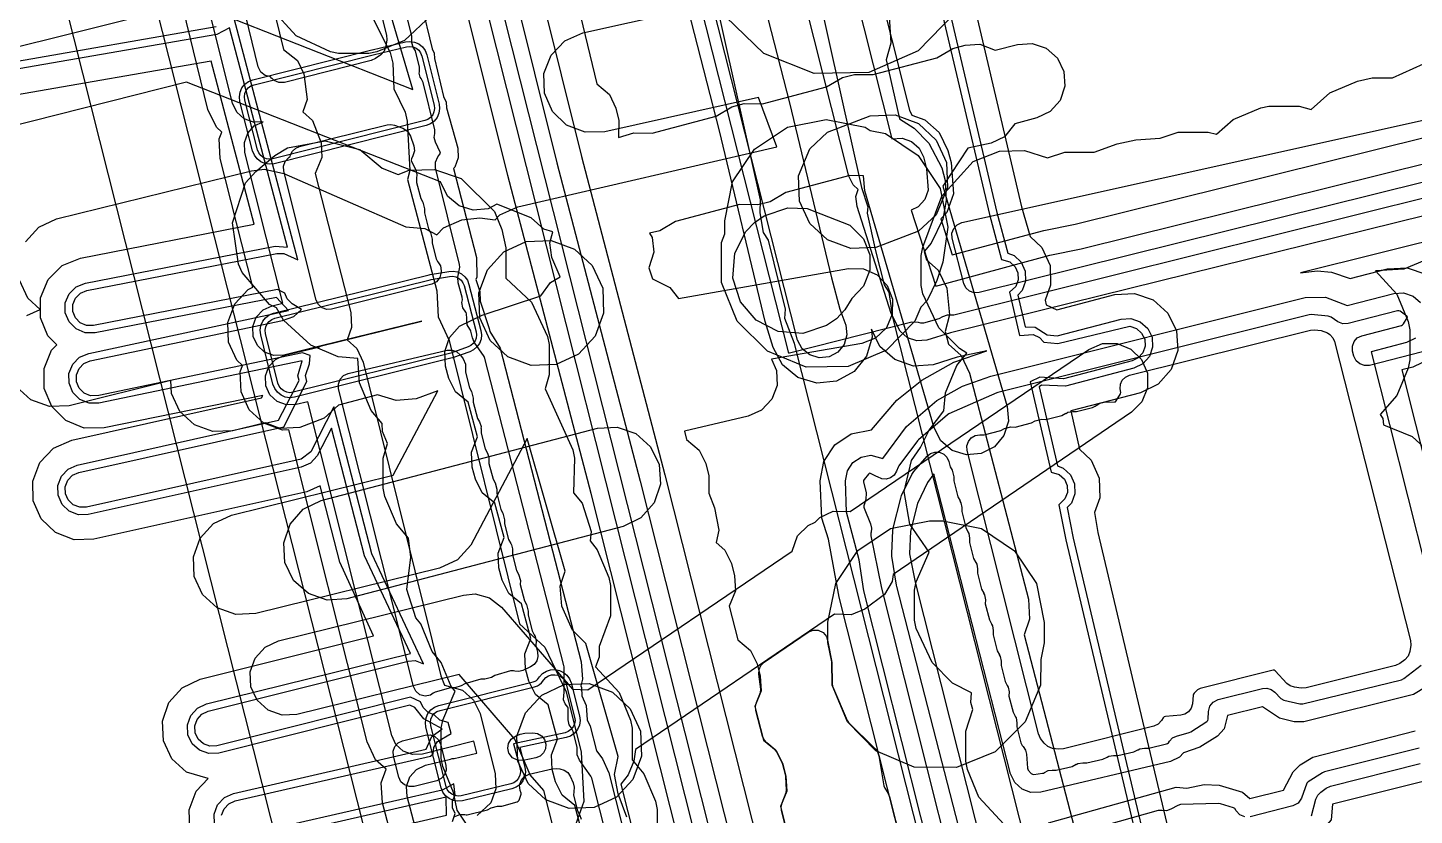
# Model space of a CAD drawing. Header units: metres. Extents: x 17722 to 17999, y 13535 to 15917.
# Drawn here: x 17850.6 to 17905.2, y 13964.3 to 13995.4 of the extents above; entities that cross this region are included whole.
import ezdxf

# ---------------------------------------------------------------- set-up
doc = ezdxf.new("R2010")
doc.units = ezdxf.units.M
for name, color, linetype in [('AI_GREENING_ALLOWED_ZONE', 4, 'Continuous'), ('AI_GREENING_EXCLUSIONS', 1, 'Continuous'), ('AI_GREENING_LAWN', 82, 'Continuous')]:
    doc.layers.add(name, color=color, linetype=linetype)

msp = doc.modelspace()

# ---------------------------------------------------------------- linework, layer by layer
at = {"layer": 'AI_GREENING_ALLOWED_ZONE'}
msp.add_lwpolyline([(17880.542, 13963.501), (17880.282, 13964.516), (17880.268, 13964.673), (17880.302, 13964.826), (17880.464, 13965.23), (17880.482, 13965.336), (17880.454, 13965.841), (17880.447, 13965.889), (17880.335, 13966.326), (17880.318, 13966.372), (17880.099, 13966.828), (17880.033, 13966.912), (17879.697, 13967.189), (17879.593, 13967.307), (17879.53, 13967.451), (17879.27, 13968.466), (17879.27, 13968.466), (17879.256, 13968.623), (17879.291, 13968.776), (17879.449, 13969.171), (17879.464, 13969.295), (17879.385, 13969.889), (17879.394, 13970.072), (17879.469, 13970.24), (17879.599, 13970.369), (17881.334, 13971.549), (17881.526, 13971.627), (17881.733, 13971.621), (17881.92, 13971.532), (17882.055, 13971.374), (17882.114, 13971.176), (17882.12, 13971.106), (17882.254, 13970.428), (17882.264, 13970.339), (17882.278, 13969.511), (17882.297, 13969.42), (17882.864, 13968.065), (17882.919, 13967.984), (17883.977, 13966.952), (17884.072, 13966.825), (17884.121, 13966.675), (17884.315, 13965.492), (17884.353, 13965.395), (17884.474, 13965.214), (17884.543, 13965.059), (17886.217, 13958.418)], dxfattribs=at)
at = {"layer": 'AI_GREENING_EXCLUSIONS'}
for points in [[(17863.548, 14025.813), (17872.399, 13990.291), (17875.68, 13977.743), (17884.625, 13942.309)], [(17862.582, 14025.553), (17871.43, 13990.043), (17874.71, 13977.5), (17883.655, 13942.063)], [(17881.716, 13941.575), (17872.771, 13977.008), (17869.491, 13989.552), (17860.782, 14024.429)], [(17876.143, 14021.784), (17883.437, 13989.078), (17883.684, 13988.311), (17883.662, 13988.066), (17883.993, 13986.583), (17884.334, 13985.236), (17884.517, 13984.953), (17884.656, 13983.961), (17896.097, 13938.708), (17896.462, 13937.743), (17896.434, 13937.38), (17897.117, 13934.673), (17897.314, 13934.369), (17897.451, 13933.342), (17905.883, 13899.876)], [(17876.143, 14021.784), (17883.437, 13989.078), (17883.684, 13988.311), (17883.662, 13988.066), (17883.993, 13986.583), (17884.334, 13985.236), (17884.517, 13984.953), (17884.656, 13983.961), (17896.097, 13938.708), (17896.462, 13937.743), (17896.434, 13937.38), (17897.117, 13934.673), (17897.314, 13934.369), (17897.451, 13933.342), (17905.883, 13899.876)], [(17902.005, 13898.897), (17893.571, 13932.37), (17893.209, 13933.331), (17893.238, 13933.691), (17892.897, 13935.046), (17892.555, 13936.398), (17892.359, 13936.701), (17892.22, 13937.722), (17880.793, 13982.921), (17880.414, 13983.911), (17880.442, 13984.274), (17879.766, 13986.999), (17879.571, 13987.305), (17879.436, 13988.073), (17879.448, 13988.588), (17872.842, 14018.208)], [(17902.005, 13898.897), (17893.571, 13932.37), (17893.209, 13933.331), (17893.238, 13933.691), (17892.897, 13935.046), (17892.555, 13936.398), (17892.359, 13936.701), (17892.22, 13937.722), (17880.793, 13982.921), (17880.414, 13983.911), (17880.442, 13984.274), (17879.766, 13986.999), (17879.571, 13987.305), (17879.436, 13988.073), (17879.448, 13988.588), (17872.842, 14018.208)], [(17866.036, 13927.711), (17865.2, 13929.474), (17865.103, 13931.422), (17865.758, 13933.26), (17867.067, 13934.706), (17867.545, 13934.933), (17846.661, 14017.58)], [(17871.73, 13932.662), (17852.821, 14007.324)], [(17877.582, 14004.131), (17880.597, 13992.412), (17882.254, 13985.516), (17882.576, 13984.274), (17882.821, 13983.651), (17882.861, 13983.262), (17882.749, 13982.889), (17882.503, 13982.586), (17882.16, 13982.4), (17881.771, 13982.36), (17881.398, 13982.472), (17881.095, 13982.718), (17880.909, 13983.061), (17875.45, 14004.655)], [(17886.951, 13955.504), (17882.56, 13972.929), (17882.133, 13975.218), (17881.876, 13976.037), (17881.807, 13977.509), (17881.952, 13978.276), (17882.38, 13978.928), (17883.025, 13979.368), (17883.823, 13979.521), (17884.832, 13980.694), (17885.809, 13981.483), (17887.08, 13982.185), (17888.381, 13982.64), (17887.202, 13982.383), (17886.266, 13982.084), (17885.487, 13982.035), (17884.749, 13982.288), (17884.163, 13982.804), (17883.823, 13983.488), (17883.856, 13983.169), (17883.633, 13982.421), (17883.141, 13981.816), (17882.454, 13981.445), (17881.678, 13981.365), (17880.93, 13981.588), (17880.325, 13982.08), (17879.954, 13982.767), (17879.642, 13983.79), (17877.832, 13991.305), (17874.506, 14004.261)], [(17864.78, 14001.7), (17866.507, 13994.541), (17866.591, 13994.362), (17866.6, 13994.155), (17866.961, 13992.656), (17867.066, 13992.434), (17867.077, 13992.211), (17867.516, 13990.625), (17867.534, 13990.236), (17867.402, 13989.869), (17867.355, 13989.816), (17868.263, 13986.319), (17868.267, 13985.538), (17868.228, 13985.443), (17868.384, 13984.97), (17868.405, 13984.592), (17868.758, 13983.517), (17868.778, 13983.403), (17868.78, 13983.402), (17869.187, 13982.734), (17872.385, 13970.382), (17872.437, 13969.698), (17872.371, 13969.431), (17872.4, 13969.366), (17872.406, 13969.041), (17872.579, 13968.654), (17872.622, 13968.098), (17872.742, 13967.845), (17872.986, 13966.871), (17872.995, 13966.864), (17873.23, 13966.551), (17873.469, 13966.007), (17877.883, 13948.56)], [(17916.229, 13990.589), (17886.946, 13983.349), (17886.01, 13983.05), (17885.62, 13983.026), (17885.251, 13983.153), (17884.959, 13983.411), (17884.603, 13984.106), (17883.262, 13988.326), (17883.218, 13988.713), (17883.301, 13988.999), (17883.108, 13989.173), (17882.941, 13989.525), (17879.878, 14001.655)], [(17882.067, 14001.155), (17884.635, 13990.985), (17885.041, 13991.013), (17885.41, 13990.887), (17885.703, 13990.629), (17885.875, 13990.279), (17886.001, 13989.805), (17886.068, 13988.969), (17885.937, 13988.602), (17885.675, 13988.312), (17885.395, 13988.179), (17886.36, 13985.181), (17890.857, 13986.401), (17892.098, 13986.654), (17915.747, 13992.53)], [(17886.822, 14000.744), (17889.747, 13988.314), (17890.078, 13987.148), (17890.546, 13986.708), (17890.867, 13985.997), (17890.892, 13985.217), (17890.671, 13984.631), (17890.714, 13984.447), (17891.135, 13984.253), (17893.416, 13984.85), (17894.195, 13984.896), (17894.932, 13984.641), (17895.516, 13984.123), (17895.857, 13983.421), (17895.903, 13982.642), (17895.648, 13981.904), (17895.13, 13981.321), (17894.428, 13980.98), (17891.682, 13980.272), (17892.033, 13978.758), (17892.489, 13978.33), (17892.81, 13977.619), (17892.835, 13976.839), (17892.618, 13976.264), (17892.752, 13975.481), (17903.297, 13930.978)], [(17859.195, 14000.473), (17860.646, 13994.51), (17861.202, 13994.074), (17861.453, 13993.546), (17861.587, 13992.541), (17861.415, 13992.059), (17861.795, 13991.715), (17862.133, 13990.837), (17862.163, 13990.252), (17861.9, 13989.628), (17863.301, 13984.142), (17863.33, 13983.557), (17863.156, 13983.069), (17863.54, 13982.722), (17863.791, 13982.193), (17866.848, 13969.831), (17866.994, 13969.455), (17867.71, 13969.266), (17868.144, 13968.874), (17868.395, 13968.345), (17868.994, 13965.963), (17869.023, 13965.378), (17868.826, 13964.827), (17868.284, 13964.322)], [(17883.257, 14000.403), (17885.33, 13992.115), (17885.422, 13991.922), (17885.933, 13991.74), (17886.497, 13991.237), (17886.841, 13990.536), (17886.967, 13990.062), (17887.057, 13988.824), (17886.796, 13988.089), (17886.566, 13987.834), (17887.015, 13986.42), (17890.617, 13987.372), (17891.858, 13987.625), (17915.506, 13993.5)], [(17885.557, 14000.446), (17888.483, 13988.011), (17888.96, 13986.233), (17889.289, 13986.139), (17889.489, 13985.952), (17889.601, 13985.703), (17889.61, 13985.43), (17889.513, 13985.175), (17889.263, 13984.947), (17889.659, 13983.242), (17890.209, 13983.276), (17890.458, 13983.161), (17890.624, 13982.982), (17891.174, 13982.92), (17894.017, 13983.608), (17894.276, 13983.519), (17894.48, 13983.337), (17894.599, 13983.092), (17894.615, 13982.819), (17894.526, 13982.561), (17894.345, 13982.357), (17894.099, 13982.237), (17891.402, 13981.532), (17890.466, 13981.591), (17890.082, 13981.416), (17890.908, 13977.855), (17891.232, 13977.761), (17891.432, 13977.574), (17891.544, 13977.325), (17891.553, 13977.052), (17891.456, 13976.797), (17891.209, 13976.57), (17891.487, 13975.181), (17902.032, 13930.678)], [(17885.848, 14000.518), (17888.775, 13988.081), (17889.208, 13986.484), (17889.448, 13986.394), (17889.733, 13986.126), (17889.893, 13985.771), (17889.906, 13985.381), (17889.768, 13985.016), (17889.597, 13984.834), (17889.888, 13983.582), (17890.279, 13983.567), (17890.759, 13983.269), (17891.152, 13983.224), (17893.669, 13983.882), (17894.058, 13983.905), (17894.427, 13983.778), (17894.719, 13983.519), (17894.889, 13983.168), (17894.912, 13982.778), (17894.785, 13982.409), (17894.526, 13982.118), (17894.175, 13981.947), (17891.477, 13981.242), (17890.534, 13981.281), (17890.436, 13981.215), (17891.158, 13978.104), (17891.391, 13978.016), (17891.676, 13977.748), (17891.836, 13977.393), (17891.849, 13977.003), (17891.711, 13976.638), (17891.543, 13976.46), (17891.779, 13975.25), (17902.324, 13930.747)], [(17866.707, 13956.659), (17864.55, 13964.821), (17864.503, 13965.611), (17864.692, 13966.147), (17864.279, 13966.522), (17863.945, 13967.226), (17860.853, 13979.524), (17860.604, 13979.514), (17859.872, 13979.786), (17859.3, 13980.316), (17858.974, 13981.025), (17858.945, 13981.805), (17859.036, 13982.052), (17858.807, 13982.264), (17858.481, 13982.974), (17858.452, 13983.753), (17858.723, 13984.485), (17859.254, 13985.057), (17859.438, 13985.142), (17858.154, 13990.212), (17858.116, 13990.99), (17858.211, 13991.257), (17858.003, 13991.446), (17857.669, 13992.152), (17855.985, 13999.045)], [(17867.676, 13956.908), (17865.517, 13965.076), (17865.493, 13965.471), (17865.625, 13965.845), (17865.891, 13966.137), (17866.25, 13966.304), (17867.23, 13966.536), (17867.295, 13966.567), (17867.378, 13966.571), (17868.267, 13966.782), (17868.146, 13967.248), (17866.127, 13966.743), (17865.738, 13966.725), (17865.371, 13966.856), (17865.082, 13967.118), (17864.915, 13967.47), (17861.606, 13980.629), (17861.152, 13980.517), (17860.762, 13980.502), (17860.396, 13980.638), (17860.11, 13980.903), (17859.947, 13981.257), (17859.932, 13981.647), (17860.068, 13982.013), (17860.333, 13982.299), (17860.688, 13982.462), (17862.022, 13982.78), (17862.092, 13982.813), (17866.108, 13983.81), (17866.103, 13983.809), (17862.083, 13982.817), (17862.076, 13982.816), (17860.659, 13982.465), (17860.269, 13982.45), (17859.903, 13982.586), (17859.617, 13982.851), (17859.454, 13983.206), (17859.439, 13983.596), (17859.575, 13983.961), (17859.84, 13984.248), (17860.195, 13984.41), (17860.626, 13984.513), (17859.959, 13987.115), (17859.124, 13990.454), (17859.105, 13990.844), (17859.236, 13991.211), (17859.498, 13991.5), (17859.853, 13991.667), (17859.463, 13991.648), (17859.095, 13991.779), (17858.806, 13992.041), (17858.639, 13992.394), (17857.013, 13998.894)], [(17857.473, 13996.188), (17865.747, 13992.939), (17864.559, 13996.959)], [(17848.981, 13994.328), (17856.897, 13996.292)], [(17850.472, 13986.933), (17850.998, 13987.509), (17851.705, 13987.841), (17859.382, 13989.735), (17859.898, 13989.793), (17860.66, 13989.626), (17865.473, 13987.529), (17866.222, 13987.46), (17866.696, 13987.21), (17866.959, 13987.485), (17867.673, 13987.799), (17868.39, 13987.879), (17868.991, 13987.795), (17869.178, 13987.994), (17869.889, 13988.314), (17880.095, 13990.674), (17879.38, 13992.616), (17873.318, 13991.268), (17872.538, 13991.251), (17871.811, 13991.533), (17871.247, 13992.072), (17870.932, 13992.786), (17870.915, 13993.566), (17871.197, 13994.294), (17871.736, 13994.858), (17872.45, 13995.173), (17879.693, 13996.783)], [(17863.708, 13996.674), (17864.847, 13994.399), (17864.953, 13993.978), (17865.003, 13992.961), (17865.44, 13992.04), (17865.528, 13991.69), (17865.625, 13989.742), (17865.539, 13989.393), (17866.696, 13984.995), (17866.747, 13983.972), (17867.185, 13983.046), (17869.946, 13971.873), (17870.953, 13970.961), (17871.789, 13969.198), (17872.388, 13966.816), (17872.485, 13964.868), (17872.029, 13963.59), (17876.738, 13944.846), (17877.853, 13940.668), (17878.034, 13939.647), (17879.822, 13933.553), (17879.995, 13931.61), (17879.412, 13929.748), (17878.16, 13928.252)], [(17858.208, 13964.33), (17858.305, 13964.585), (17858.492, 13964.784), (17858.741, 13964.896), (17866.439, 13966.664), (17866.546, 13966.758), (17866.58, 13967), (17866.718, 13967.235), (17867.256, 13967.553), (17867.139, 13967.99), (17866.811, 13968.073), (17866.587, 13968.292), (17866.346, 13968.387), (17866.15, 13968.577), (17866.052, 13968.801), (17865.658, 13968.991), (17858.021, 13967.07), (17857.749, 13967.057), (17857.491, 13967.148), (17857.289, 13967.332), (17857.172, 13967.578), (17857.158, 13967.851), (17857.25, 13968.108), (17857.433, 13968.311), (17857.68, 13968.428), (17865.563, 13970.411), (17865.836, 13970.425), (17866.163, 13970.302), (17864.129, 13974.631), (17862.632, 13980.422), (17861.723, 13978.657), (17861.346, 13978.366), (17852.887, 13976.476), (17852.614, 13976.469), (17852.359, 13976.568), (17852.162, 13976.757), (17852.052, 13977.006), (17852.045, 13977.28), (17852.144, 13977.534), (17852.333, 13977.732), (17852.582, 13977.842), (17860.659, 13979.644), (17861.574, 13981.426), (17861.516, 13981.663), (17861.678, 13982.127), (17861.697, 13982.456), (17861.395, 13982.559), (17853.368, 13980.873), (17853.039, 13980.868), (17852.786, 13980.971), (17852.591, 13981.163), (17852.486, 13981.415), (17852.484, 13981.688), (17852.587, 13981.941), (17852.779, 13982.135), (17853.031, 13982.241), (17860.607, 13983.829), (17861.056, 13983.989), (17861.353, 13984.259), (17860.984, 13984.49), (17860.791, 13984.683), (17860.697, 13984.909), (17860.415, 13985.052), (17853.161, 13983.638), (17852.888, 13983.639), (17852.636, 13983.744), (17852.444, 13983.938), (17852.34, 13984.191), (17852.341, 13984.464), (17852.447, 13984.716), (17852.64, 13984.908), (17852.893, 13985.012), (17860.383, 13986.472), (17860.656, 13986.471), (17861.214, 13986.217), (17858.632, 13995.989)], [(17866.487, 13995.859), (17865.413, 13994.871), (17864.33, 13994.418), (17864.007, 13994.353), (17862.82, 13994.353), (17862.497, 13994.418), (17861.151, 13995.049), (17860.163, 13996.122)], [(17872.271, 13996.204), (17873.006, 13993.159), (17873.505, 13992.737), (17873.751, 13992.205), (17873.868, 13991.719), (17873.859, 13991.046), (17874.457, 13991.23), (17875.179, 13991.219), (17877.704, 13991.886), (17878.328, 13992.253), (17878.811, 13992.381), (17879.536, 13992.369), (17882.056, 13993.035), (17882.681, 13993.405), (17883.165, 13993.532), (17883.892, 13993.52), (17886.408, 13994.184), (17887.035, 13994.556), (17887.519, 13994.684), (17888.103, 13994.72), (17888.711, 13994.482), (17889.582, 13994.712), (17890.166, 13994.748), (17890.719, 13994.558), (17891.158, 13994.171), (17891.415, 13993.645), (17891.451, 13993.061), (17891.262, 13992.507), (17890.874, 13992.069), (17890.348, 13991.812), (17889.478, 13991.581), (17889.067, 13991.074), (17888.541, 13990.816), (17887.621, 13990.622), (17886.639, 13989.123), (17889.174, 13980.444), (17889.225, 13979.861), (17889.049, 13979.302), (17888.673, 13978.854), (17888.154, 13978.583), (17887.571, 13978.532), (17887.013, 13978.708), (17886.564, 13979.084), (17886.294, 13979.603), (17883.566, 13988.946), (17883.515, 13989.526), (17882.978, 13989.55), (17880.458, 13988.882), (17879.834, 13988.514), (17879.35, 13988.386), (17878.627, 13988.398), (17876.102, 13987.729), (17875.48, 13987.363), (17875.083, 13987.277), (17875.18, 13987.108), (17875.254, 13986.527), (17875.056, 13985.905), (17875.201, 13985.473), (17875.882, 13985.131), (17876.219, 13984.704), (17882.926, 13985.883), (17883.511, 13985.87), (17884.047, 13985.634), (17884.451, 13985.212), (17884.663, 13984.666), (17884.65, 13984.081), (17884.414, 13983.545), (17883.991, 13983.141), (17883.446, 13982.929), (17879.885, 13982.302), (17880.086, 13981.86), (17880.105, 13981.275), (17879.899, 13980.727), (17879.499, 13980.3), (17878.966, 13980.058), (17876.452, 13979.47), (17876.536, 13979.142), (17877.04, 13978.727), (17877.293, 13978.199), (17877.418, 13977.715), (17877.414, 13977.029), (17877.635, 13976.449), (17877.813, 13975.563), (17877.705, 13975.088), (17878.052, 13974.777), (17878.305, 13974.249), (17878.429, 13973.765), (17878.461, 13973.18), (17878.218, 13972.574), (17878.559, 13971.242), (17879.064, 13970.827), (17879.317, 13970.3), (17879.441, 13969.815), (17879.473, 13969.231), (17879.23, 13968.624), (17879.571, 13967.293), (17880.076, 13966.878), (17880.329, 13966.35), (17880.453, 13965.866), (17880.485, 13965.281), (17880.242, 13964.675), (17880.583, 13963.343)], [(17884.523, 13995.82), (17884.591, 13994.766), (17884.401, 13994.108), (17884.93, 13991.775), (17885.515, 13991.405), (17886.084, 13990.826), (17886.604, 13989.848), (17886.731, 13989.35), (17886.774, 13988.564), (17886.64, 13987.822), (17886.187, 13986.882), (17885.91, 13986.555), (17885.996, 13986.226), (17886.46, 13985.813), (17886.8, 13985.111), (17886.901, 13984.059), (17886.732, 13983.395), (17886.86, 13982.904), (17887.367, 13982.445), (17887.696, 13981.757), (17890.015, 13972.845), (17890.06, 13972.066), (17889.843, 13971.44), (17895.326, 13950.366)], [(17857.992, 13995.4), (17849.861, 13993.992)], [(17857.924, 13963.99), (17857.912, 13964.38), (17858.051, 13964.744), (17858.318, 13965.028), (17858.674, 13965.188), (17866.273, 13966.934), (17866.495, 13967.435), (17866.897, 13967.733), (17866.184, 13968.135), (17865.829, 13968.576), (17865.626, 13968.674), (17858.094, 13966.779), (17857.705, 13966.76), (17857.337, 13966.891), (17857.048, 13967.153), (17856.881, 13967.505), (17856.861, 13967.895), (17856.992, 13968.262), (17857.254, 13968.552), (17857.607, 13968.719), (17865.657, 13970.712), (17863.839, 13974.556), (17862.544, 13979.594), (17861.976, 13978.496), (17861.706, 13978.214), (17861.35, 13978.056), (17852.953, 13976.183), (17852.562, 13976.174), (17852.199, 13976.315), (17851.916, 13976.584), (17851.759, 13976.941), (17851.75, 13977.331), (17851.891, 13977.695), (17852.16, 13977.977), (17852.517, 13978.135), (17860.456, 13979.906), (17861.26, 13981.472), (17861.216, 13981.651), (17861.381, 13982.242), (17853.372, 13980.576), (17852.982, 13980.573), (17852.62, 13980.721), (17852.343, 13980.995), (17852.192, 13981.355), (17852.19, 13981.745), (17852.337, 13982.106), (17852.611, 13982.384), (17852.971, 13982.535), (17860.841, 13984.231), (17860.372, 13984.738), (17853.218, 13983.343), (17852.828, 13983.345), (17852.468, 13983.496), (17852.193, 13983.773), (17852.046, 13984.134), (17852.047, 13984.524), (17852.198, 13984.884), (17852.475, 13985.159), (17852.836, 13985.306), (17860.325, 13986.766), (17860.811, 13986.725), (17858.522, 13995.366), (17858.026, 13995.101), (17849.912, 13993.697)], [(17856.949, 13963.766), (17856.926, 13964.546), (17857.203, 13965.275), (17857.676, 13965.776), (17856.824, 13966.033), (17856.245, 13966.556), (17855.911, 13967.261), (17855.872, 13968.041), (17856.134, 13968.776), (17856.658, 13969.354), (17857.363, 13969.689), (17864.201, 13971.409), (17862.871, 13974.305), (17862.093, 13977.312), (17861.567, 13977.08), (17853.17, 13975.207), (17852.39, 13975.189), (17851.662, 13975.471), (17851.098, 13976.01), (17850.783, 13976.723), (17850.765, 13977.504), (17851.047, 13978.231), (17851.586, 13978.796), (17852.299, 13979.111), (17859.781, 13980.78), (17859.83, 13980.875), (17853.572, 13979.596), (17852.792, 13979.592), (17852.069, 13979.886), (17851.514, 13980.435), (17851.212, 13981.155), (17851.208, 13981.935), (17851.503, 13982.657), (17851.71, 13982.867), (17851.36, 13983.22), (17851.064, 13983.942), (17851.067, 13984.723), (17851.368, 13985.442), (17851.922, 13985.992), (17852.644, 13986.288), (17859.498, 13987.624), (17857.8, 13994.048), (17850.083, 13992.711)], [(17889.05, 13963.977), (17888.062, 13965.051), (17887.609, 13966.134), (17887.544, 13966.457), (17887.544, 13967.644), (17887.829, 13968.494), (17887.74, 13968.777), (17887.773, 13969.158), (17887.026, 13969.538), (17886.216, 13970.348), (17885.585, 13971.695), (17885.52, 13972.018), (17885.52, 13973.205), (17885.585, 13973.527), (17886.097, 13974.698), (17885.34, 13975.806), (17885.117, 13977.091), (17885.405, 13978.314), (17885.767, 13978.828), (17886.1, 13979.503), (17886.68, 13980.268), (17886.746, 13980.974), (17887.199, 13982.057), (17887.594, 13982.539), (17887.299, 13982.729), (17886.489, 13983.54), (17885.858, 13984.886), (17885.793, 13985.209), (17885.793, 13986.396), (17885.858, 13986.719), (17886.605, 13988.726), (17887.843, 13990.099), (17888.873, 13990.506), (17889.867, 13990.533), (17890.772, 13990.246), (17891.45, 13990.46), (17892.608, 13990.46), (17893.513, 13990.796), (17894.247, 13990.947), (17895.208, 13991.022), (17895.917, 13991.248), (17897.104, 13991.248), (17897.431, 13991.181), (17898.092, 13991.757), (17899.176, 13992.21), (17899.498, 13992.275), (17900.686, 13992.275), (17901.156, 13992.148), (17901.899, 13992.806), (17902.983, 13993.259), (17903.562, 13993.396), (17904.372, 13993.396), (17905.59, 13993.941)], [(17872.499, 13963.35), (17872.139, 13964.711), (17871.631, 13965.122), (17871.374, 13965.648), (17871.246, 13966.132), (17871.209, 13966.716), (17871.448, 13967.324), (17871.087, 13968.686), (17870.58, 13969.097), (17870.322, 13969.622), (17870.195, 13970.106), (17870.158, 13970.69), (17870.396, 13971.298), (17870.036, 13972.66), (17869.528, 13973.071), (17869.271, 13973.597), (17869.143, 13974.08), (17869.107, 13974.664), (17869.345, 13975.273), (17868.985, 13976.634), (17868.477, 13977.045), (17868.22, 13977.571), (17868.092, 13978.055), (17868.056, 13978.639), (17868.294, 13979.247), (17867.934, 13980.609), (17867.426, 13981.02), (17867.169, 13981.545), (17867.041, 13982.029), (17867.005, 13982.613), (17867.195, 13983.167), (17867.582, 13983.605), (17868.486, 13984.043), (17870.794, 13984.801), (17871.175, 13985.332), (17871.553, 13985.546), (17871.229, 13986.309), (17871.154, 13986.889), (17871.271, 13987.321), (17870.907, 13987.434), (17870.417, 13987.883), (17869.058, 13988.417), (17868.711, 13988.233), (17868.128, 13988.179), (17867.569, 13988.352), (17867.118, 13988.726), (17866.832, 13989.291), (17856.826, 13993.219), (17849.717, 13991.42)], [(17867.835, 13964.019), (17867.49, 13964.538), (17867.352, 13965.232), (17866.926, 13966.252), (17866.86, 13966.574), (17866.86, 13967.761), (17866.926, 13968.084), (17867.418, 13969.225), (17867.264, 13969.4), (17866.866, 13970.352), (17866.515, 13970.789), (17866.061, 13971.876), (17865.862, 13972.112), (17865.509, 13973.228), (17865.663, 13974.499), (17865.573, 13975.258), (17865.1, 13975.816), (17864.647, 13976.899), (17864.582, 13977.221), (17864.582, 13978.409), (17864.75, 13978.977), (17864.552, 13979.452), (17864.535, 13979.769), (17864.103, 13980.288), (17863.65, 13981.371), (17863.584, 13982.336), (17862.807, 13982.401), (17861.724, 13982.854), (17860.65, 13983.842), (17860.377, 13984.335), (17860.101, 13984.459), (17859.022, 13985.728), (17858.875, 13986.054), (17858.639, 13987.684), (17859.15, 13989.257), (17859.551, 13989.699), (17860.304, 13990.33), (17860.304, 13990.33), (17860.809, 13990.642), (17862.289, 13990.908), (17863.663, 13990.575), (17864.532, 13989.831), (17865.164, 13989.589), (17865.607, 13989.756), (17866.601, 13989.783), (17867.651, 13989.43), (17868.961, 13988.125), (17869.261, 13987.416), (17869.416, 13986.697), (17869.414, 13985.497), (17870.427, 13984.55), (17871.057, 13983.203), (17871.123, 13982.881), (17871.123, 13981.694), (17870.96, 13981.137), (17872.055, 13978.731), (17872.12, 13978.409), (17872.082, 13977.033), (17872.42, 13976.632), (17872.774, 13975.516), (17872.742, 13975.148), (17873.017, 13974.788), (17873.47, 13973.704), (17873.535, 13973.382), (17873.535, 13972.194), (17873.096, 13970.978), (17873.096, 13970.565), (17872.953, 13970.181), (17873.88, 13969.167), (17874.333, 13968.084), (17874.399, 13967.761), (17874.398, 13966.512), (17874.855, 13965.97), (17875.308, 13964.886), (17875.373, 13964.564), (17875.373, 13963.376)], [(17916.471, 13989.618), (17900.746, 13985.711), (17901.393, 13985.782), (17901.958, 13985.73), (17902.7, 13985.487), (17904.167, 13985.868), (17904.946, 13985.913), (17905.683, 13985.656)], [(17906.29, 13986.468), (17904.815, 13985.851), (17903.705, 13985.786), (17904.536, 13984.87), (17904.989, 13983.787), (17905.054, 13983.464), (17905.054, 13982.277), (17904.989, 13981.954), (17904.536, 13980.871), (17903.876, 13980.126), (17903.982, 13979.97), (17904.011, 13979.723), (17905.148, 13979.259), (17906.221, 13978.271)], [(17850.533, 13984.023), (17851.059, 13984.27), (17850.573, 13984.713), (17850.242, 13985.42)], [(17888.02, 13955.356), (17883.529, 13973.173), (17883.339, 13974.398), (17882.846, 13976.281), (17882.807, 13977.518), (17882.88, 13977.901), (17883.094, 13978.228), (17883.416, 13978.447), (17883.798, 13978.527), (17884.27, 13978.396), (17885.207, 13979.655), (17886.405, 13980.68), (17887.416, 13981.243), (17888.53, 13981.641), (17900.927, 13984.738), (17901.726, 13984.757), (17902.578, 13984.422), (17904.419, 13984.9), (17904.808, 13984.922), (17905.177, 13984.794), (17905.468, 13984.535)], [(17872.692, 13958.273), (17870.908, 13965.311), (17870.369, 13965.928), (17869.771, 13967.336), (17867.57, 13969.879), (17861.177, 13968.298), (17860.593, 13968.271), (17860.042, 13968.469), (17859.61, 13968.864), (17859.361, 13969.394), (17859.334, 13969.978), (17859.533, 13970.529), (17859.927, 13970.961), (17860.457, 13971.21), (17867.742, 13973.012), (17868.21, 13973.052), (17868.775, 13972.897), (17869.237, 13972.538), (17872.04, 13969.299), (17872.646, 13969.269), (17880.699, 13974.744), (17880.918, 13975.341), (17881.329, 13975.758), (17881.61, 13975.877), (17881.789, 13976.07), (17882.321, 13976.314), (17882.993, 13976.304), (17892.392, 13982.693), (17892.931, 13982.922), (17893.516, 13982.926), (17894.058, 13982.707), (17894.476, 13982.296), (17894.704, 13981.757), (17894.709, 13981.172), (17894.489, 13980.629), (17894.078, 13980.212), (17884.681, 13973.824), (17884.64, 13973.538), (17884.342, 13973.034), (17883.572, 13972.458), (17883.034, 13972.229), (17882.373, 13972.255), (17874.524, 13966.919), (17874.465, 13966.469), (17874.239, 13965.928), (17873.942, 13965.553), (17875.6, 13959.012)], [(17905.273, 13983.134), (17904.921, 13982.964), (17903.525, 13982.601), (17906.413, 13971.14)], [(17905.875, 13982.336), (17905.173, 13981.996), (17904.74, 13981.884), (17907.402, 13971.29)], [(17874.185, 13964.25), (17873.847, 13965.179), (17873.695, 13965.944), (17873.836, 13966.651), (17872.566, 13971.095), (17872.036, 13971.63), (17871.623, 13972.576), (17871.559, 13973.354), (17871.75, 13973.95), (17870.256, 13979.181), (17868.034, 13974.975), (17867.508, 13974.399), (17866.801, 13974.068), (17859.551, 13972.279), (17858.771, 13972.243), (17858.037, 13972.509), (17857.461, 13973.035), (17857.13, 13973.741), (17857.094, 13974.521), (17857.36, 13975.255), (17857.886, 13975.831), (17858.592, 13976.162), (17864.972, 13977.736), (17866.727, 13981.065), (17865.872, 13980.741), (17865.095, 13980.681), (17864.36, 13980.907), (17862.811, 13980.493), (17862.254, 13979.985), (17861.293, 13979.61), (17860.513, 13979.578), (17859.925, 13979.794), (17858.646, 13979.484), (17857.866, 13979.452), (17857.133, 13979.72), (17856.559, 13980.249), (17856.231, 13980.957), (17856.21, 13981.461), (17852.198, 13980.471), (17851.418, 13980.435), (17850.684, 13980.7), (17850.108, 13981.227)], [(17905.694, 13969.397), (17905.193, 13969.095), (17900.877, 13968.012), (17900.487, 13968.011), (17899.92, 13968.153), (17899.249, 13968.609), (17897.868, 13968.262), (17897.734, 13967.734), (17897.466, 13967.45), (17896.776, 13967.021), (17896.135, 13966.795), (17895.967, 13966.615), (17895.612, 13966.453), (17890.505, 13965.245), (17890.115, 13965.231), (17889.765, 13965.357), (17889.474, 13965.618), (17889.306, 13965.97), (17886.293, 13977.794), (17886.035, 13977.447), (17885.646, 13976.625), (17885.373, 13975.525), (17885.329, 13974.636), (17885.55, 13973.519), (17891.627, 13949.483)], [(17890.811, 13964.031), (17895.836, 13965.44), (17896.264, 13965.401), (17896.948, 13965.548), (17897.532, 13965.52), (17898.46, 13965.247), (17898.75, 13964.995), (17900.074, 13965.327), (17900.449, 13966.045), (17900.725, 13966.322), (17901.226, 13966.623), (17905.262, 13967.661)], [(17905.737, 13965.701), (17901.998, 13964.775), (17901.947, 13964.152), (17901.537, 13963.677), (17898.357, 13962.834), (17898.066, 13962.805), (17897.731, 13962.88), (17897.346, 13963.175), (17896.311, 13962.973), (17895.803, 13963.007), (17895.505, 13963.149), (17892.435, 13962.373), (17896.156, 13947.897), (17913.801, 13952.305)], [(17867.306, 13964.081), (17867.41, 13964.399), (17867.316, 13964.624), (17867.316, 13964.898), (17867.411, 13965.128), (17867.364, 13965.564), (17866.898, 13965.316), (17859.077, 13963.528)], [(17859.41, 13962.562), (17867.074, 13964.336), (17867.061, 13965.051), (17859.144, 13963.236)]]:
    msp.add_lwpolyline(points, dxfattribs=at)
for points in [[(17885.527, 14003.477), (17887.02, 14002.03), (17887.872, 14000.081), (17887.908, 13997.927), (17887.117, 13995.946), (17885.67, 13994.453), (17883.721, 13993.601), (17881.567, 13993.565), (17879.586, 13994.356), (17878.092, 13995.803), (17877.241, 13997.752), (17877.205, 13999.906), (17877.996, 14001.887), (17879.443, 14003.381), (17881.392, 14004.232), (17883.546, 14004.268), (17885.527, 14003.477)], [(17859.438, 13993.316), (17864.135, 13994.497), (17864.142, 13994.499), (17865.453, 13994.814), (17865.634, 13994.833), (17865.814, 13994.805), (17865.98, 13994.732), (17866.122, 13994.618), (17866.23, 13994.472), (17866.296, 13994.303), (17866.78, 13992.362), (17866.801, 13992.181), (17866.774, 13992), (17866.701, 13991.833), (17866.587, 13991.69), (17866.441, 13991.581), (17866.271, 13991.514), (17860.28, 13990.008), (17860.099, 13989.987), (17859.918, 13990.013), (17859.751, 13990.085), (17859.608, 13990.198), (17859.499, 13990.344), (17859.431, 13990.513), (17858.931, 13992.463), (17858.909, 13992.645), (17858.935, 13992.827), (17859.008, 13992.995), (17859.121, 13993.139), (17859.268, 13993.248), (17859.438, 13993.316)], [(17859.487, 13993.122), (17864.184, 13994.303), (17864.189, 13994.304), (17865.5, 13994.62), (17865.629, 13994.634), (17865.758, 13994.614), (17865.877, 13994.561), (17865.978, 13994.48), (17866.055, 13994.375), (17866.102, 13994.255), (17866.586, 13992.314), (17866.601, 13992.184), (17866.581, 13992.055), (17866.529, 13991.936), (17866.448, 13991.834), (17866.344, 13991.756), (17866.223, 13991.708), (17860.231, 13990.202), (17860.102, 13990.187), (17859.973, 13990.206), (17859.853, 13990.257), (17859.751, 13990.337), (17859.673, 13990.442), (17859.625, 13990.562), (17859.125, 13992.513), (17859.109, 13992.643), (17859.128, 13992.773), (17859.179, 13992.893), (17859.26, 13992.996), (17859.365, 13993.074), (17859.487, 13993.122)], [(17886.823, 13989.076), (17886.375, 13988), (17885.676, 13987.353), (17883.998, 13986.709), (17883.012, 13986.67), (17882.095, 13987.011), (17881.396, 13987.658), (17880.987, 13988.54), (17880.948, 13989.526), (17881.396, 13990.602), (17882.095, 13991.249), (17883.773, 13991.893), (17884.759, 13991.932), (17885.676, 13991.591), (17886.375, 13990.944), (17886.784, 13990.062), (17886.823, 13989.076)], [(17882.042, 13991.759), (17883.573, 13991.455), (17883.772, 13991.321), (17884.375, 13991.202), (17885.672, 13990.334), (17886.54, 13989.037), (17886.844, 13987.506), (17886.637, 13986.135), (17886.411, 13985.41), (17886.018, 13984.62), (17885.769, 13984.353), (17885.54, 13983.804), (17884.417, 13982.66), (17882.908, 13982.013), (17881.247, 13981.997), (17879.725, 13982.617), (17878.538, 13983.804), (17877.918, 13985.326), (17877.918, 13986.91), (17878.042, 13987.246), (17878.042, 13987.759), (17878.346, 13989.29), (17879.214, 13990.587), (17880.511, 13991.455), (17882.042, 13991.759)], [(17881.287, 13988.248), (17882.975, 13987.592), (17883.513, 13987.054), (17883.759, 13986.415), (17883.759, 13985.821), (17883.513, 13985.182), (17883.05, 13984.695), (17882.782, 13984.249), (17882.451, 13983.897), (17882.059, 13983.63), (17881.128, 13983.325), (17880.145, 13983.403), (17879.286, 13983.844), (17878.666, 13984.567), (17878.361, 13985.498), (17878.44, 13986.481), (17878.881, 13987.341), (17879.212, 13987.693), (17879.604, 13987.96), (17880.535, 13988.265), (17881.287, 13988.248)], [(17872.123, 13986.639), (17872.822, 13985.992), (17873.231, 13985.11), (17873.27, 13984.124), (17872.929, 13983.207), (17872.282, 13982.508), (17871.4, 13982.099), (17870.414, 13982.06), (17869.497, 13982.401), (17868.798, 13983.048), (17868.389, 13983.93), (17868.35, 13984.916), (17868.691, 13985.833), (17869.338, 13986.532), (17870.22, 13986.941), (17871.206, 13986.98), (17872.123, 13986.639)], [(17868.143, 13982.675), (17867.988, 13982.598), (17867.306, 13982.359), (17867.244, 13982.34), (17861.082, 13980.806), (17860.9, 13980.786), (17860.72, 13980.813), (17860.552, 13980.886), (17860.409, 13981), (17860.301, 13981.147), (17860.234, 13981.317), (17859.748, 13983.268), (17859.727, 13983.45), (17859.754, 13983.631), (17859.827, 13983.799), (17859.941, 13983.942), (17860.089, 13984.05), (17860.259, 13984.117), (17866.387, 13985.631), (17866.434, 13985.641), (17867.162, 13985.768), (17867.335, 13985.777), (17867.505, 13985.743), (17867.661, 13985.668), (17867.794, 13985.557), (17867.896, 13985.416), (17867.96, 13985.255), (17868.434, 13983.435), (17868.456, 13983.263), (17868.436, 13983.091), (17868.374, 13982.929), (17868.274, 13982.788), (17868.143, 13982.675)], [(17868.032, 13982.842), (17867.922, 13982.787), (17867.24, 13982.548), (17867.195, 13982.534), (17861.034, 13981), (17860.904, 13980.986), (17860.775, 13981.005), (17860.655, 13981.057), (17860.553, 13981.138), (17860.476, 13981.243), (17860.428, 13981.365), (17859.942, 13983.317), (17859.927, 13983.447), (17859.946, 13983.576), (17859.999, 13983.696), (17860.08, 13983.798), (17860.185, 13983.875), (17860.307, 13983.923), (17866.435, 13985.437), (17866.468, 13985.444), (17867.196, 13985.571), (17867.32, 13985.577), (17867.441, 13985.553), (17867.553, 13985.499), (17867.648, 13985.42), (17867.721, 13985.32), (17867.766, 13985.205), (17868.24, 13983.384), (17868.256, 13983.262), (17868.242, 13983.139), (17868.198, 13983.023), (17868.126, 13982.922), (17868.032, 13982.842)], [(17873.801, 13979.63), (17874.539, 13979.375), (17875.123, 13978.857), (17875.464, 13978.155), (17875.511, 13977.376), (17875.256, 13976.639), (17874.738, 13976.055), (17874.036, 13975.714), (17863.144, 13972.862), (17862.365, 13972.815), (17861.628, 13973.07), (17861.044, 13973.588), (17860.703, 13974.29), (17860.656, 13975.069), (17860.911, 13975.806), (17861.429, 13976.39), (17862.131, 13976.731), (17873.023, 13979.583), (17873.801, 13979.63)], [(17884.583, 13975.632), (17886.114, 13975.936), (17886.636, 13975.931), (17888.167, 13975.627), (17889.464, 13974.759), (17890.332, 13973.462), (17890.636, 13971.931), (17890.636, 13971.125), (17890.505, 13970.466), (17890.489, 13969.464), (17889.885, 13968.019), (17888.698, 13966.832), (17887.176, 13966.212), (17885.515, 13966.228), (17884.006, 13966.875), (17882.883, 13968.019), (17882.279, 13969.464), (17882.263, 13970.384), (17882.114, 13971.134), (17882.114, 13971.936), (17882.418, 13973.467), (17883.286, 13974.764), (17884.583, 13975.632)], [(17866.929, 13965.247), (17866.863, 13965.415), (17866.261, 13967.808), (17866.24, 13967.99), (17866.267, 13968.171), (17866.34, 13968.339), (17866.453, 13968.482), (17866.6, 13968.591), (17866.771, 13968.658), (17870.488, 13969.585), (17870.576, 13969.616), (17870.625, 13969.646), (17870.668, 13969.685), (17870.744, 13969.789), (17870.865, 13969.915), (17871.013, 13970.008), (17871.179, 13970.061), (17871.354, 13970.072), (17871.526, 13970.038), (17871.684, 13969.963), (17871.818, 13969.852), (17871.921, 13969.71), (17871.985, 13969.548), (17872.32, 13968.249), (17872.342, 13968.062), (17872.314, 13967.877), (17872.237, 13967.706), (17872.118, 13967.561), (17871.965, 13967.453), (17871.788, 13967.39), (17869.966, 13967), (17870.166, 13966.23), (17870.188, 13966.046), (17870.162, 13965.863), (17870.089, 13965.694), (17869.973, 13965.549), (17869.824, 13965.44), (17869.652, 13965.373), (17867.705, 13964.906), (17867.525, 13964.886), (17867.345, 13964.914), (17867.179, 13964.987), (17867.037, 13965.101), (17866.929, 13965.247)], [(17867.104, 13965.344), (17867.057, 13965.464), (17866.455, 13967.857), (17866.44, 13967.987), (17866.459, 13968.116), (17866.511, 13968.236), (17866.592, 13968.338), (17866.697, 13968.416), (17866.819, 13968.464), (17870.546, 13969.393), (17870.662, 13969.435), (17870.745, 13969.485), (17870.817, 13969.551), (17870.905, 13969.67), (17870.991, 13969.76), (17871.097, 13969.827), (17871.216, 13969.865), (17871.341, 13969.872), (17871.463, 13969.848), (17871.576, 13969.795), (17871.672, 13969.715), (17871.746, 13969.614), (17871.792, 13969.498), (17872.126, 13968.199), (17872.142, 13968.066), (17872.122, 13967.933), (17872.067, 13967.811), (17871.982, 13967.708), (17871.873, 13967.63), (17871.747, 13967.585), (17869.72, 13967.152), (17869.972, 13966.18), (17869.988, 13966.049), (17869.97, 13965.918), (17869.917, 13965.797), (17869.835, 13965.693), (17869.728, 13965.615), (17869.605, 13965.568), (17867.658, 13965.1), (17867.529, 13965.086), (17867.401, 13965.106), (17867.283, 13965.158), (17867.181, 13965.239), (17867.104, 13965.344)], [(17874.316, 13968.53), (17874.725, 13967.648), (17874.764, 13966.662), (17874.423, 13965.745), (17873.776, 13965.046), (17872.894, 13964.637), (17871.908, 13964.598), (17870.991, 13964.939), (17870.292, 13965.586), (17869.883, 13966.468), (17869.844, 13967.454), (17870.185, 13968.371), (17870.832, 13969.07), (17871.714, 13969.479), (17872.7, 13969.518), (17873.617, 13969.177), (17874.316, 13968.53)]]:
    msp.add_lwpolyline(points, close=True, dxfattribs=at)
at = {"layer": 'AI_GREENING_LAWN'}
for points in [[(17869.556, 14025.968), (17880.542, 13982.59), (17880.56, 13982.552), (17880.601, 13982.554), (17885.414, 13983.773), (17885.668, 13983.771), (17885.767, 13983.744), (17885.895, 13983.744), (17886.501, 13983.906), (17886.643, 13983.989), (17886.823, 13984.052), (17886.903, 13984.049), (17886.903, 13984.056), (17887.08, 13984.057), (17915.573, 13991.147)], [(17882.978, 13941.887), (17862.197, 14024.133)], [(17861.614, 14023.991), (17883.503, 13937.224)], [(17863.383, 14000.372), (17864.707, 13995.079), (17864.717, 13994.89), (17864.683, 13994.642), (17864.617, 13994.452), (17864.481, 13994.305), (17864.278, 13994.157), (17864.106, 13994.077), (17860.681, 13993.216), (17860.47, 13993.209), (17860.274, 13993.29), (17860.196, 13993.374), (17860.189, 13993.367), (17860.119, 13993.442), (17860.099, 13993.451), (17859.928, 13993.486), (17859.751, 13993.622), (17859.651, 13993.822), (17858.316, 13999.288)], [(17877.196, 13948.421), (17872.802, 13965.789), (17872.763, 13965.873), (17872.312, 13966.501), (17872.225, 13966.712), (17872.232, 13966.815), (17872.222, 13966.815), (17872.227, 13967.015), (17872.071, 13967.638), (17871.988, 13967.784), (17871.911, 13967.9), (17871.871, 13968.087), (17871.865, 13968.549), (17871.857, 13968.589), (17871.855, 13968.594), (17871.752, 13968.717), (17871.693, 13968.882), (17871.694, 13969.057), (17871.715, 13969.166), (17871.707, 13970.177), (17871.699, 13970.238), (17868.588, 13982.332), (17868.553, 13982.409), (17868.168, 13982.977), (17868.093, 13983.152), (17868.036, 13983.415), (17868.022, 13983.453), (17867.994, 13983.484), (17867.895, 13983.659), (17867.874, 13983.86), (17867.879, 13983.912), (17867.862, 13984.098), (17867.844, 13984.15), (17867.832, 13984.162), (17867.714, 13984.333), (17867.676, 13984.538), (17867.702, 13984.648), (17867.698, 13984.746), (17867.536, 13985.311), (17867.524, 13985.537), (17867.595, 13985.937), (17867.592, 13986.04), (17866.639, 13989.852), (17866.635, 13990.075), (17866.727, 13990.277), (17866.814, 13990.391), (17866.833, 13990.428), (17866.823, 13990.469), (17866.637, 13990.859), (17866.59, 13991.037), (17866.609, 13991.206), (17866.613, 13991.347), (17866.154, 13993.208), (17866.069, 13993.369), (17866.071, 13993.37), (17866.041, 13993.417), (17866.002, 13993.576), (17866.007, 13993.631), (17866.004, 13993.631), (17866.005, 13993.814), (17865.846, 13994.453), (17865.765, 13994.597), (17865.704, 13994.777), (17865.709, 13994.854), (17865.702, 13994.854), (17865.703, 13995.036), (17865.544, 13995.675)], [(17916.959, 13985.543), (17903.458, 13982.063), (17903.262, 13982.052), (17903.078, 13982.117), (17902.933, 13982.247), (17902.848, 13982.424), (17902.798, 13982.622), (17902.788, 13982.816), (17902.852, 13983), (17902.981, 13983.145), (17903.156, 13983.229), (17904.726, 13983.638), (17904.768, 13983.658), (17904.798, 13983.693), (17904.943, 13983.939), (17904.957, 13983.977), (17904.929, 13984.006), (17904.668, 13984.196), (17904.621, 13984.216), (17904.57, 13984.214), (17902.624, 13983.71), (17902.413, 13983.701), (17902.217, 13983.78), (17901.955, 13983.959), (17901.839, 13984), (17901.166, 13984.061), (17901.084, 13984.055), (17888.814, 13980.996), (17888.774, 13980.982), (17886.88, 13980.149), (17886.819, 13980.11), (17885.678, 13979.133), (17885.639, 13979.092), (17884.912, 13978.104), (17884.881, 13978.048), (17884.818, 13977.89), (17884.723, 13977.737), (17884.581, 13977.628), (17884.409, 13977.577), (17884.23, 13977.589), (17884.066, 13977.664), (17884.03, 13977.689), (17883.796, 13977.797), (17883.749, 13977.808), (17883.711, 13977.778), (17883.542, 13977.568), (17883.52, 13977.521), (17883.519, 13977.469), (17883.618, 13977.034), (17883.609, 13976.78), (17883.532, 13976.521), (17883.527, 13976.48), (17883.536, 13976.44), (17883.795, 13975.819), (17883.832, 13975.651), (17883.811, 13975.481), (17883.807, 13975.466), (17883.801, 13975.345), (17884.207, 13973.349), (17884.21, 13973.338), (17888.721, 13955.441)], [(17889.697, 13954.431), (17884.826, 13973.347), (17884.817, 13973.394), (17884.636, 13974.542), (17884.631, 13974.643), (17884.674, 13975.552), (17884.688, 13975.649), (17884.982, 13976.835), (17885.017, 13976.93), (17885.418, 13977.768), (17885.493, 13977.882), (17886.018, 13978.482), (17886.159, 13978.594), (17886.33, 13978.648), (17886.51, 13978.639), (17886.675, 13978.566), (17886.803, 13978.44), (17886.879, 13978.277), (17886.931, 13978.07), (17887.011, 13977.931), (17887.078, 13977.671), (17887.074, 13977.511), (17887.235, 13976.88), (17887.322, 13976.72), (17887.316, 13976.716), (17887.356, 13976.651), (17887.388, 13976.464), (17887.385, 13976.299), (17887.545, 13975.668), (17887.632, 13975.507), (17887.626, 13975.504), (17887.667, 13975.439), (17887.699, 13975.251), (17887.695, 13975.086), (17887.695, 13975.086), (17887.856, 13974.456), (17887.943, 13974.295), (17887.937, 13974.292), (17887.977, 13974.226), (17888.009, 13974.039), (17888.006, 13973.874), (17888.166, 13973.243), (17888.253, 13973.082), (17888.247, 13973.079), (17888.288, 13973.014), (17888.32, 13972.827), (17888.316, 13972.662), (17888.476, 13972.031), (17888.563, 13971.87), (17888.558, 13971.867), (17888.598, 13971.802), (17888.63, 13971.614), (17888.627, 13971.449), (17888.787, 13970.818), (17888.874, 13970.658), (17888.868, 13970.655), (17888.908, 13970.589), (17888.94, 13970.402), (17888.937, 13970.237), (17889.097, 13969.606), (17889.184, 13969.445), (17889.178, 13969.442), (17889.219, 13969.377), (17889.251, 13969.19), (17889.247, 13969.024), (17889.408, 13968.394), (17889.495, 13968.233), (17889.489, 13968.23), (17889.529, 13968.165), (17889.561, 13967.977), (17889.558, 13967.812), (17889.718, 13967.181), (17889.775, 13967.075), (17889.808, 13967.04), (17889.899, 13966.901), (17889.939, 13966.739), (17889.981, 13966.184), (17889.99, 13966.146), (17890.011, 13966.113), (17890.129, 13965.981), (17890.175, 13965.95), (17890.229, 13965.944), (17890.567, 13965.985), (17890.604, 13965.996), (17890.643, 13966.023), (17890.789, 13966.093), (17890.95, 13966.113), (17891.103, 13966.107), (17891.736, 13966.255), (17891.899, 13966.339), (17891.902, 13966.334), (17891.968, 13966.373), (17892.156, 13966.401), (17892.321, 13966.395), (17892.954, 13966.543), (17893.117, 13966.627), (17893.12, 13966.622), (17893.186, 13966.661), (17893.373, 13966.689), (17893.539, 13966.683), (17894.172, 13966.832), (17894.334, 13966.916), (17894.337, 13966.91), (17894.403, 13966.949), (17894.59, 13966.978), (17894.757, 13966.972), (17895.462, 13967.142), (17895.501, 13967.16), (17895.532, 13967.19), (17895.579, 13967.257), (17895.698, 13967.378), (17895.851, 13967.452), (17896.356, 13967.597), (17896.42, 13967.626), (17897.053, 13968.027), (17897.092, 13968.067), (17897.107, 13968.121), (17897.117, 13968.422), (17897.17, 13968.629), (17897.304, 13968.795), (17897.495, 13968.89), (17899.245, 13969.329), (17899.421, 13969.341), (17899.59, 13969.292), (17899.732, 13969.186), (17899.964, 13968.938), (17900.086, 13968.867), (17900.717, 13968.718), (17900.832, 13968.718), (17904.72, 13969.675), (17904.811, 13969.718), (17905.504, 13970.245)], [(17905.414, 13966.976), (17901.687, 13966.04), (17901.615, 13966.009), (17901.046, 13965.65), (17901.017, 13965.624), (17900.997, 13965.59), (17900.786, 13965.011), (17900.651, 13964.81), (17900.438, 13964.697), (17898.755, 13964.274)], [(17901.176, 13964.313), (17901.348, 13964.965), (17901.419, 13965.12), (17901.537, 13965.241), (17901.758, 13965.403), (17901.931, 13965.484), (17905.456, 13966.369)], [(17867.408, 13964.285), (17867.597, 13964.361), (17867.801, 13964.356), (17867.856, 13964.343), (17867.895, 13964.346), (17868.691, 13964.548), (17868.831, 13964.628), (17868.831, 13964.628), (17869.084, 13964.693), (17869.254, 13964.692), (17869.857, 13964.862), (17869.903, 13964.888), (17869.933, 13964.93), (17870.011, 13965.121), (17870.02, 13965.162), (17870.014, 13965.204), (17869.98, 13965.307), (17869.957, 13965.511), (17870.018, 13965.707), (17870.152, 13965.862), (17870.338, 13965.95), (17871.244, 13966.167), (17871.415, 13966.178), (17871.547, 13966.164), (17871.712, 13966.115), (17871.851, 13966.014), (17871.948, 13965.872), (17872.066, 13965.61), (17872.109, 13965.436), (17872.088, 13965.259), (17872.088, 13965.258), (17872.084, 13965.126), (17872.24, 13964.503), (17872.322, 13964.359), (17872.383, 13964.179)], [(17898.544, 13964.267), (17898.348, 13964.348), (17898.204, 13964.503), (17898.149, 13964.595), (17898.101, 13964.623), (17897.591, 13964.781), (17897.511, 13964.792), (17896.016, 13964.751), (17895.904, 13964.72), (17895.626, 13964.568), (17895.458, 13964.511), (17895.282, 13964.517), (17895.245, 13964.525), (17895.127, 13964.521), (17891.029, 13963.364)]]:
    msp.add_lwpolyline(points, dxfattribs=at)
for points in [[(17915.528, 13993.429), (17915.797, 13992.335), (17915.806, 13992.14), (17915.74, 13991.957), (17915.609, 13991.813), (17915.433, 13991.73), (17888.075, 13984.933), (17887.881, 13984.924), (17887.699, 13984.989), (17887.554, 13985.119), (17887.47, 13985.294), (17887.011, 13987.075), (17887.001, 13987.274), (17887.069, 13987.461), (17887.205, 13987.607), (17887.387, 13987.688), (17914.935, 13993.797), (17915.127, 13993.802), (17915.307, 13993.734), (17915.447, 13993.603), (17915.528, 13993.429)], [(17865.658, 13991.097), (17865.785, 13990.714), (17865.809, 13990.514), (17865.753, 13990.322), (17865.692, 13990.206), (17865.678, 13990.153), (17865.691, 13990.1), (17865.859, 13989.765), (17865.91, 13989.584), (17865.895, 13989.427), (17865.892, 13989.275), (17866.057, 13988.636), (17866.137, 13988.497), (17866.204, 13988.238), (17866.201, 13988.077), (17866.366, 13987.438), (17866.446, 13987.299), (17866.513, 13987.039), (17866.51, 13986.879), (17866.668, 13986.262), (17866.725, 13986.156), (17866.738, 13986.142), (17866.838, 13985.979), (17866.87, 13985.791), (17866.869, 13985.732), (17866.817, 13985.524), (17866.683, 13985.356), (17866.491, 13985.26), (17862.546, 13984.272), (17862.352, 13984.262), (17862.168, 13984.328), (17862.023, 13984.459), (17861.94, 13984.635), (17860.662, 13989.717), (17860.652, 13989.913), (17860.719, 13990.097), (17860.851, 13990.242), (17860.878, 13990.262), (17860.91, 13990.298), (17860.93, 13990.357), (17861.008, 13990.505), (17861.131, 13990.619), (17861.284, 13990.686), (17864.735, 13991.544), (17864.882, 13991.558), (17865.026, 13991.529), (17865.354, 13991.41), (17865.542, 13991.288), (17865.658, 13991.097)], [(17893.415, 13980.623), (17893.453, 13980.631), (17893.478, 13980.661), (17893.649, 13980.947), (17893.665, 13980.99), (17893.665, 13980.999), (17893.626, 13981.142), (17893.641, 13981.317), (17893.717, 13981.476), (17893.842, 13981.599), (17894.003, 13981.671), (17901.132, 13983.45), (17901.296, 13983.463), (17901.551, 13983.441), (17901.81, 13983.342), (17901.9, 13983.273), (17902.015, 13983.151), (17902.084, 13982.997), (17905.076, 13971.221), (17905.087, 13971.03), (17905.054, 13970.792), (17904.988, 13970.604), (17904.854, 13970.457), (17904.66, 13970.315), (17904.487, 13970.233), (17900.961, 13969.348), (17900.77, 13969.338), (17900.499, 13969.376), (17900.337, 13969.427), (17900.202, 13969.53), (17899.742, 13970.023), (17899.709, 13970.048), (17899.669, 13970.045), (17896.792, 13969.332), (17896.682, 13969.271), (17896.548, 13969.143), (17896.522, 13969.109), (17896.511, 13969.068), (17896.479, 13968.724), (17896.433, 13968.555), (17896.331, 13968.413), (17896.187, 13968.314), (17896.018, 13968.271), (17895.422, 13968.227), (17895.37, 13968.211), (17895.332, 13968.173), (17895.264, 13968.063), (17895.134, 13967.922), (17894.96, 13967.841), (17891.395, 13966.946), (17891.204, 13966.935), (17890.967, 13966.969), (17890.779, 13967.035), (17890.632, 13967.169), (17890.491, 13967.362), (17890.41, 13967.536), (17887.604, 13978.708), (17887.592, 13978.891), (17887.648, 13979.066), (17887.762, 13979.209), (17887.92, 13979.301), (17888.101, 13979.33), (17888.274, 13979.326), (17888.928, 13979.49), (17889.068, 13979.569), (17889.327, 13979.634), (17889.488, 13979.63), (17890.142, 13979.794), (17890.281, 13979.874), (17890.542, 13979.939), (17890.702, 13979.935), (17891.333, 13980.092), (17891.494, 13980.178), (17891.497, 13980.172), (17891.563, 13980.212), (17891.75, 13980.244), (17891.916, 13980.239), (17892.547, 13980.397), (17892.653, 13980.454), (17892.681, 13980.479), (17892.829, 13980.572), (17893.001, 13980.609), (17893.415, 13980.623)], [(17867.734, 13982.315), (17867.822, 13982.116), (17867.819, 13981.973), (17867.82, 13981.973), (17867.821, 13981.791), (17867.981, 13981.173), (17868.062, 13981.035), (17868.129, 13980.775), (17868.126, 13980.615), (17868.291, 13979.975), (17868.374, 13979.831), (17868.436, 13979.652), (17868.432, 13979.575), (17868.438, 13979.575), (17868.44, 13979.392), (17868.6, 13978.775), (17868.683, 13978.632), (17868.745, 13978.453), (17868.741, 13978.376), (17868.748, 13978.376), (17868.749, 13978.193), (17868.909, 13977.576), (17868.99, 13977.438), (17869.057, 13977.178), (17869.054, 13977.017), (17869.219, 13976.377), (17869.299, 13976.238), (17869.366, 13975.979), (17869.363, 13975.818), (17869.521, 13975.201), (17869.608, 13975.04), (17869.606, 13975.039), (17869.637, 13974.993), (17869.677, 13974.834), (17869.673, 13974.779), (17869.676, 13974.779), (17869.677, 13974.596), (17869.837, 13973.979), (17869.918, 13973.84), (17869.985, 13973.581), (17869.982, 13973.42), (17870.147, 13972.78), (17870.227, 13972.641), (17870.294, 13972.381), (17870.291, 13972.221), (17870.449, 13971.603), (17870.536, 13971.443), (17870.531, 13971.44), (17870.571, 13971.375), (17870.603, 13971.187), (17870.6, 13971.022), (17870.668, 13970.758), (17870.681, 13970.585), (17870.634, 13970.417), (17870.532, 13970.276), (17870.388, 13970.178), (17870.086, 13970.043), (17869.932, 13970.001), (17869.773, 13970.011), (17869.719, 13970.023), (17869.598, 13970.019), (17868.985, 13969.845), (17868.848, 13969.762), (17868.59, 13969.689), (17868.429, 13969.689), (17867.793, 13969.51), (17867.655, 13969.426), (17867.399, 13969.354), (17867.237, 13969.353), (17866.633, 13969.181), (17866.553, 13969.141), (17866.442, 13969.065), (17866.233, 13969.029), (17866.027, 13969.082), (17865.863, 13969.216), (17865.768, 13969.406), (17862.821, 13981.132), (17862.811, 13981.328), (17862.878, 13981.513), (17863.012, 13981.658), (17863.191, 13981.74), (17867.103, 13982.66), (17867.296, 13982.667), (17867.478, 13982.601), (17867.62, 13982.47), (17867.734, 13982.315)], [(17865.192, 13965.831), (17864.982, 13966.661), (17864.972, 13966.856), (17865.038, 13967.04), (17865.169, 13967.185), (17865.345, 13967.268), (17866.238, 13967.492), (17866.433, 13967.502), (17866.616, 13967.436), (17866.761, 13967.305), (17866.844, 13967.129), (17867.053, 13966.3), (17867.063, 13966.105), (17866.997, 13965.921), (17866.866, 13965.777), (17866.69, 13965.693), (17865.799, 13965.469), (17865.604, 13965.459), (17865.42, 13965.525), (17865.276, 13965.655), (17865.192, 13965.831)], [(17870.823, 13967.461), (17870.939, 13967.316), (17870.994, 13967.139), (17870.981, 13966.955), (17870.901, 13966.788), (17870.766, 13966.661), (17870.595, 13966.591), (17870.091, 13966.491), (17869.87, 13966.497), (17869.674, 13966.597), (17869.539, 13966.772), (17869.537, 13966.778), (17869.491, 13966.97), (17869.523, 13967.164), (17869.628, 13967.331), (17869.789, 13967.445), (17869.977, 13967.528), (17870.162, 13967.571), (17870.48, 13967.582), (17870.663, 13967.554), (17870.823, 13967.461)]]:
    msp.add_lwpolyline(points, close=True, dxfattribs=at)

doc.saveas('drawing.dxf')
